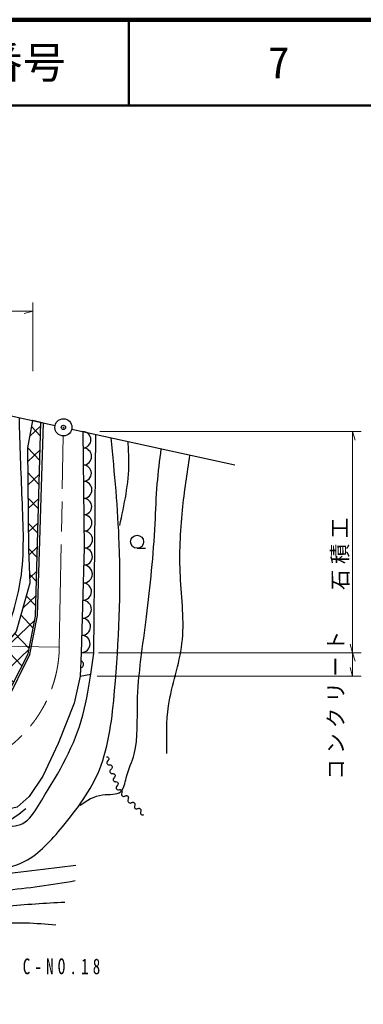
# Model space of a CAD drawing. Units: millimetres, scale not verified. Extents: x 40000 to 680000, y 20000 to 380000.
# Drawn here: x 531256 to 571369, y 265121 to 380000 of the extents above; entities that cross this region are included whole.
import ezdxf
from ezdxf.enums import TextEntityAlignment as Align

# ---------------------------------------------------------------- set-up
doc = ezdxf.new("R2010")
doc.units = ezdxf.units.MM
doc.header["$LTSCALE"] = 1000
doc.header["$PDMODE"] = 32
doc.header["$PDSIZE"] = 500
doc.linetypes.add('CHAIN', pattern=[18.5, 12, -1.5, 3.5, -1.5])
for name, color, linetype, lineweight in [('M-BGD', 7, 'Continuous', 25), ('M-BMK', 2, 'CHAIN', 13), ('M-BMK-SRVR', 3, 'Continuous', 25), ('M-STR-HTXT', 7, 'Continuous', 13), ('M-STR-STRC', 7, 'Continuous', 25), ('M-TTL', 2, 'Continuous', 140), ('M-TTL-LINE', 7, 'Continuous', 50), ('M-TTL-TXT', 7, 'Continuous', 13)]:
    doc.layers.add(name, color=color, linetype=linetype, lineweight=lineweight)
doc.layers.add('M-OTRS', color=6, linetype='Continuous')
doc.styles.add('ＭＳ ゴシック', font='')
doc.styles.get('ＭＳ ゴシック').set_extended_font_data('MS Gothic')

msp = doc.modelspace()

# ---------------------------------------------------------------- hatches: boundary and pattern name
at = {"layer": 'M-BGD'}
h = msp.add_hatch(dxfattribs=at)
h.set_pattern_fill('USER', color=256, style=0, pattern_type=2)
h.set_pattern_definition([(313.4326, (141428, 702087), (1452.3676, 1375.001), []), (43.4326, (141428, 702087), (-1375.001, 1452.3676), [])])
h.paths.add_polyline_path([(525491, 296710), (529430, 300539), (532228, 306024), (533111, 310404), (533730, 333009), (532758, 333222), (532154, 330060), (532301, 318170), (532449, 314268), (530829, 308612), (527921, 305078), (523099, 301753)])

# ---------------------------------------------------------------- linework, layer by layer
for p, q in [((533889, 332974), (532772, 333219)), ((538613, 331938), (538772, 318368)), ((539916, 306080), (540132, 331605)), ((538772, 318368), (538448, 306143)), ((544960, 318332), (545960, 318332)), ((538448, 306143), (538309, 303415))]:
    msp.add_line(p, q, dxfattribs=at)
for points in [[(525491, 296710), (529430, 300539), (532228, 306024), (533111, 310404), (533730, 333009), (532758, 333222), (532154, 330060), (532301, 318170), (532449, 314268), (530829, 308612), (527921, 305078), (523099, 301753)], [(390357, 280074), (390751, 279766), (393847, 282942), (398181, 286127), (408257, 292462), (432493, 307702), (439299, 311360), (446013, 313953), (452449, 315204), (458993, 315157), (462836, 314648), (468161, 313351), (476464, 310342), (484489, 307147), (503798, 298256), (510281, 295200), (515930, 294182), (521069, 294552), (525622, 296497), (529696, 300340), (532428, 305943), (533354, 310481), (534021, 332945)], [(538309, 303415), (539560, 303623), (539916, 306080), (538448, 306143)], [(538358, 304380), (538456, 304407), (538538, 304451), (538622, 304526), (538674, 304604), (538711, 304698), (538717, 304826), (538690, 304923), (538646, 305006), (538570, 305090), (538493, 305142), (538399, 305179)], [(538309, 303415), (537614, 300266), (535762, 295543), (533956, 291746), (532382, 289385), (530947, 288135), (529419, 287764), (526363, 287671), (521593, 287810), (518908, 288505)], [(541376, 294002), (541439, 294004), (541510, 293988), (541561, 293964), (541594, 293934), (541633, 293884), (541661, 293809), (541663, 293746), (541658, 293702), (541635, 293650), (541593, 293592), (541477, 293442), (541442, 293365), (541437, 293321), (541439, 293258), (541460, 293201), (541507, 293133), (541565, 293091), (541616, 293067), (541661, 293062), (541724, 293065)], [(541724, 293065), (541794, 293067), (541871, 293049), (541927, 293023), (541963, 292989), (542007, 292935), (542037, 292852), (542040, 292783), (542034, 292734), (542009, 292677), (541962, 292613), (541835, 292449), (541796, 292364), (541791, 292315), (541793, 292246), (541816, 292184), (541867, 292109), (541932, 292062), (541988, 292036), (542037, 292031), (542107, 292033)], [(542107, 292033), (542170, 292035), (542240, 292019), (542291, 291995), (542324, 291965), (542364, 291915), (542392, 291840), (542394, 291777), (542389, 291733), (542365, 291681), (542323, 291623), (542208, 291473), (542172, 291396), (542167, 291352), (542170, 291289), (542190, 291232), (542237, 291164), (542295, 291122), (542347, 291098), (542391, 291094), (542454, 291096)], [(542454, 291096), (542518, 291098), (542588, 291081), (542639, 291058), (542672, 291027), (542712, 290978), (542739, 290903), (542741, 290840), (542737, 290795), (542713, 290744), (542671, 290685), (542555, 290536), (542520, 290459), (542515, 290414), (542517, 290351), (542538, 290295), (542585, 290227), (542643, 290184), (542695, 290161), (542739, 290156), (542802, 290158)], [(542816, 290122), (542872, 290151), (542942, 290166), (542999, 290167), (543042, 290153), (543098, 290125), (543156, 290069), (543184, 290013), (543199, 289971), (543200, 289914), (543186, 289843), (543146, 289659), (543147, 289574), (543161, 289532), (543190, 289476), (543233, 289434), (543304, 289392), (543375, 289379), (543432, 289379), (543474, 289394), (543530, 289423)], [(543530, 289423), (543592, 289455), (543670, 289471), (543732, 289472), (543779, 289457), (543841, 289426), (543904, 289365), (543936, 289303), (543952, 289256), (543953, 289194), (543938, 289116), (543894, 288913), (543895, 288820), (543911, 288774), (543942, 288712), (543990, 288665), (544068, 288620), (544146, 288605), (544208, 288606), (544254, 288622), (544316, 288653)], [(544316, 288653), (544373, 288682), (544443, 288697), (544500, 288698), (544542, 288684), (544599, 288656), (544656, 288600), (544685, 288544), (544700, 288502), (544700, 288445), (544687, 288375), (544647, 288190), (544648, 288105), (544662, 288063), (544691, 288007), (544734, 287965), (544805, 287923), (544876, 287910), (544933, 287910), (544975, 287925), (545031, 287954)], [(545031, 287954), (545087, 287983), (545158, 287998), (545214, 287998), (545257, 287985), (545314, 287957), (545371, 287901), (545400, 287845), (545415, 287803), (545415, 287746), (545402, 287675), (545361, 287491), (545362, 287406), (545377, 287364), (545406, 287307), (545449, 287265), (545520, 287224), (545591, 287210), (545647, 287211), (545689, 287226), (545746, 287254)]]:
    msp.add_lwpolyline(points, dxfattribs=at)
msp.add_circle((544960, 319092), 760, dxfattribs=at)
for centre, radius, start, end in [((538625, 330988), 950, 270.66926, 90.66926), ((538647, 329038), 1000, 270.66926, 90.66926), ((538670, 327088), 950, 270.66926, 90.66926), ((538693, 325138), 1000, 270.66926, 90.66926), ((538716, 323188), 950, 270.66926, 90.66926), ((538738, 321289), 950, 270.66926, 90.66926), ((538761, 319339), 1000, 270.66926, 90.66926), ((538745, 317368), 1000, 268.48115, 88.48115), ((538691, 315319), 1050, 268.48115, 88.48115), ((538637, 313269), 1000, 268.48115, 88.48115), ((538582, 311220), 1050, 268.48115, 88.48115), ((538528, 309171), 1000, 268.48115, 88.48115), ((538475, 307172), 1000, 268.48115, 88.48115)]:
    msp.add_arc(centre, radius, start, end, dxfattribs=at)
for points, knots in [([(529359, 307340), (530169, 309759), (530978, 312177), (531366, 314660), (531848, 317750), (531677, 320940), (531543, 324105), (531409, 327274), (531313, 330417), (531217, 333560)], [0, 0, 0, 0, 1, 1, 1, 2, 2, 2, 3, 3, 3, 3]), ([(394182, 265121), (395147, 267745), (396113, 270369), (397575, 272747), (399184, 275364), (401393, 277683), (403961, 279346), (406941, 281276), (410403, 282322), (413659, 283767), (416280, 284917), (418729, 286350), (421276, 287578), (426481, 289931), (432050, 291432), (437289, 293779), (442818, 296239), (447998, 299559), (453768, 301338), (455333, 301803), (456938, 302155), (458563, 302429), (461495, 302926), (464490, 303139), (467438, 302884), (471368, 302522), (475195, 301334), (478906, 299926), (482245, 298664), (485497, 297285), (488600, 295603), (492632, 293393), (496436, 290813), (500494, 288640), (503013, 287262), (505631, 286042), (508367, 285227), (511054, 284456), (513872, 284157), (516575, 283315), (518882, 282637), (521061, 281616), (523493, 281085), (526300, 280495), (529411, 280536), (531867, 281813), (533576, 282714), (534941, 284251), (536235, 285818), (537974, 287933), (539562, 290066), (540559, 292463), (541715, 295381), (542061, 298574), (542334, 301746), (542828, 307485), (543087, 313156), (542880, 318835), (542730, 322957), (542334, 327083), (541938, 331209)], [0, 0, 0, 0, 1, 1, 1, 2, 2, 2, 3, 3, 3, 4, 4, 4, 5, 5, 5, 6, 6, 6, 7, 7, 7, 8, 8, 8, 9, 9, 9, 10, 10, 10, 11, 11, 11, 12, 12, 12, 13, 13, 13, 14, 14, 14, 15, 15, 15, 16, 16, 16, 17, 17, 17, 18, 18, 18, 19, 19, 19, 20, 20, 20, 20]), ([(538310, 288370), (539111, 288901), (539913, 289431), (540938, 289559), (541706, 289655), (542600, 289525), (543066, 289935), (543441, 290265), (543538, 290947), (543692, 291562), (543958, 292572), (544375, 293416), (544630, 294315), (545093, 296253), (544961, 298301), (545006, 300323), (545081, 303705), (545639, 307009), (546070, 310335), (546489, 313937), (546884, 317541), (547071, 321161), (547152, 322726), (547193, 324294), (547321, 325855), (547433, 327216), (547610, 328571), (547788, 329926)], [0, 0, 0, 0, 1, 1, 1, 2, 2, 2, 3, 3, 3, 4, 4, 4, 5, 5, 5, 6, 6, 6, 7, 7, 7, 8, 8, 8, 9, 9, 9, 9]), ([(542941, 320974), (543469, 323426), (543997, 325879), (544005, 328358), (544007, 329163), (543955, 329970), (543902, 330778)], [0, 0, 0, 0, 1, 1, 1, 2, 2, 2, 2]), ([(548448, 294378), (548407, 296246), (548366, 298114), (548635, 299947), (548994, 302389), (549903, 304769), (550200, 307206), (550515, 309795), (550139, 312450), (550012, 315091), (549888, 317670), (550001, 320237), (550262, 322788), (550482, 324930), (550806, 327062), (551130, 329193)], [0, 0, 0, 0, 1, 1, 1, 2, 2, 2, 3, 3, 3, 4, 4, 4, 5, 5, 5, 5]), ([(500604, 292145), (503030, 290424), (505456, 288703), (508187, 287832), (509793, 287319), (511505, 287101), (513195, 286719), (516288, 286019), (519307, 284770), (522378, 284771), (524533, 284862), (526651, 285650), (528986, 285814), (529918, 285877), (530884, 285844), (531630, 286232), (532395, 286639), (532922, 287487), (533438, 288319), (535509, 291652), (537414, 294718), (538447, 298197), (538963, 299936), (539262, 301779), (539560, 303623)], [0, 0, 0, 0, 1, 1, 1, 2, 2, 2, 3, 3, 3, 4, 4, 4, 5, 5, 5, 6, 6, 6, 7, 7, 7, 8, 8, 8, 8]), ([(456751, 302023), (457469, 301917), (458187, 301811), (458908, 301744), (461353, 301520), (463833, 301751), (466282, 301605), (470551, 301350), (474725, 299946), (478664, 298127), (482138, 296564), (485431, 294624), (488325, 292214), (490864, 290174), (493166, 287921), (495282, 285327), (496721, 283543), (498076, 281617), (499943, 280528), (501572, 279567), (503603, 279258), (505577, 278928), (508765, 278401), (511821, 277901), (514899, 277189), (516849, 276761), (518782, 276200), (520742, 276006), (523673, 275716), (526665, 276244), (529638, 276562), (531941, 276809), (534233, 276929), (536525, 277049)], [0, 0, 0, 0, 1, 1, 1, 2, 2, 2, 3, 3, 3, 4, 4, 4, 5, 5, 5, 6, 6, 6, 7, 7, 7, 8, 8, 8, 9, 9, 9, 10, 10, 10, 11, 11, 11, 11]), ([(441221, 295762), (442042, 295845), (442862, 295928), (443656, 296110), (445412, 296511), (447040, 297395), (448734, 298058), (451930, 299308), (455363, 299774), (458821, 299936), (462940, 300181), (467107, 299845), (471064, 298753), (474417, 297784), (477576, 296270), (480664, 294579), (484964, 292341), (489300, 290089), (492273, 286232), (494239, 283643), (495609, 280391), (498186, 278788), (499671, 277858), (501558, 277477), (503403, 277119), (507273, 276368), (511019, 275921), (514742, 274823), (516723, 274242), (518673, 273422), (520655, 273293), (523233, 273125), (525866, 274124), (528508, 274476), (530822, 274784), (533143, 274595), (535464, 274406)], [0, 0, 0, 0, 1, 1, 1, 2, 2, 2, 3, 3, 3, 4, 4, 4, 5, 5, 5, 6, 6, 6, 7, 7, 7, 8, 8, 8, 9, 9, 9, 10, 10, 10, 11, 11, 11, 12, 12, 12, 12]), ([(487117, 296388), (487401, 295748), (487686, 295108), (488091, 294579), (489208, 293120), (491241, 292509), (492821, 291449), (494906, 290050), (496201, 287869), (497830, 285884), (499052, 284448), (500384, 283040), (502003, 282336), (503929, 281506), (506298, 281753), (508473, 281362), (511203, 280871), (513620, 279387), (516264, 278788), (517805, 278474), (519402, 278418), (520994, 278371), (523813, 278289), (526615, 278239), (529404, 278441), (532196, 278643), (534973, 279098), (537751, 279554)], [0, 0, 0, 0, 1, 1, 1, 2, 2, 2, 3, 3, 3, 4, 4, 4, 5, 5, 5, 6, 6, 6, 7, 7, 7, 8, 8, 8, 9, 9, 9, 9]), ([(522934, 284980), (523505, 285219), (524075, 285458), (524673, 285606), (526220, 285988), (527949, 285762), (529404, 286301), (530337, 286648), (531157, 287309), (531977, 287971)], [0, 0, 0, 0, 1, 1, 1, 2, 2, 2, 3, 3, 3, 3]), ([(522308, 281154), (523008, 280728), (523709, 280303), (524465, 280110), (525408, 279869), (526438, 279990), (527456, 280110), (531008, 280530), (534415, 280946), (537821, 281362)], [0, 0, 0, 0, 1, 1, 1, 2, 2, 2, 3, 3, 3, 3])]:
    msp.add_open_spline(points, degree=3, knots=knots, dxfattribs=at)
at = {"layer": 'M-BMK'}
msp.add_line((535884, 306786), (536342, 331432), dxfattribs=at)
msp.add_arc((520887, 307064), 15000, 269.28407, 358.93631, dxfattribs=at)
at = {"layer": 'M-BMK-SRVR'}
for p, q in [((515002, 337116), (535384, 332646)), ((537337, 332218), (556361, 328046))]:
    msp.add_line(p, q, dxfattribs=at)
msp.add_circle((536361, 332432), 1000, dxfattribs=at)
at = {"layer": 'M-OTRS'}
msp.add_point((536361, 332432), dxfattribs=at)
at = {"layer": 'M-STR-HTXT'}
for p, q in [((532772, 347001), (532772, 339001)), ((458993, 346001), (532772, 346001)), ((532772, 346001), (531772, 345721)), ((540613, 331938), (571120, 331938)), ((570120, 331938), (570120, 306143)), ((570120, 331938), (570400, 330938)), ((535884, 306786), (520887, 307064)), ((570120, 306143), (569840, 307143)), ((571120, 306143), (540448, 306143)), ((570120, 306143), (570120, 303415)), ((570120, 306143), (570400, 305143)), ((571120, 303415), (540309, 303415)), ((570120, 303415), (569840, 304415))]:
    msp.add_line(p, q, dxfattribs=at)
at = {"layer": 'M-TTL'}
msp.add_line((680000, 380000), (40000, 380000), dxfattribs=at)
at = {"layer": 'M-TTL-LINE'}
for p, q in [((543997, 380000), (543997, 370000)), ((40000, 370000), (680000, 370000))]:
    msp.add_line(p, q, dxfattribs=at)

# ---------------------------------------------------------------- texts
at = {"layer": 'M-STR-HTXT', "char_height": 1833, "attachment_point": 7, "style": 'ＭＳ ゴシック'}
for s, insert, rotation in [('\\T1.27;\\W0.95;石積工', (569801, 313477), 90.5), ('\\T1.26;\\W0.95;コンクリート', (569183, 291358), 90)]:
    msp.add_mtext(s, dxfattribs=dict(at, insert=insert, rotation=rotation))
at = {"layer": 'M-STR-STRC', "insert": (531618, 268603), "char_height": 1833, "attachment_point": 7, "style": 'ＭＳ ゴシック'}
msp.add_mtext('\\T1.56;\\W0.7;C-NO.18', dxfattribs=at)
at = {"layer": 'M-TTL-TXT', "style": 'ＭＳ ゴシック'}
for s, p in [('図面番号', (526622, 375000)), ('7', (561497, 375000))]:
    msp.add_text(s, height=3666, dxfattribs=at).set_placement(p, align=Align.MIDDLE_CENTER)

doc.saveas('drawing.dxf')
